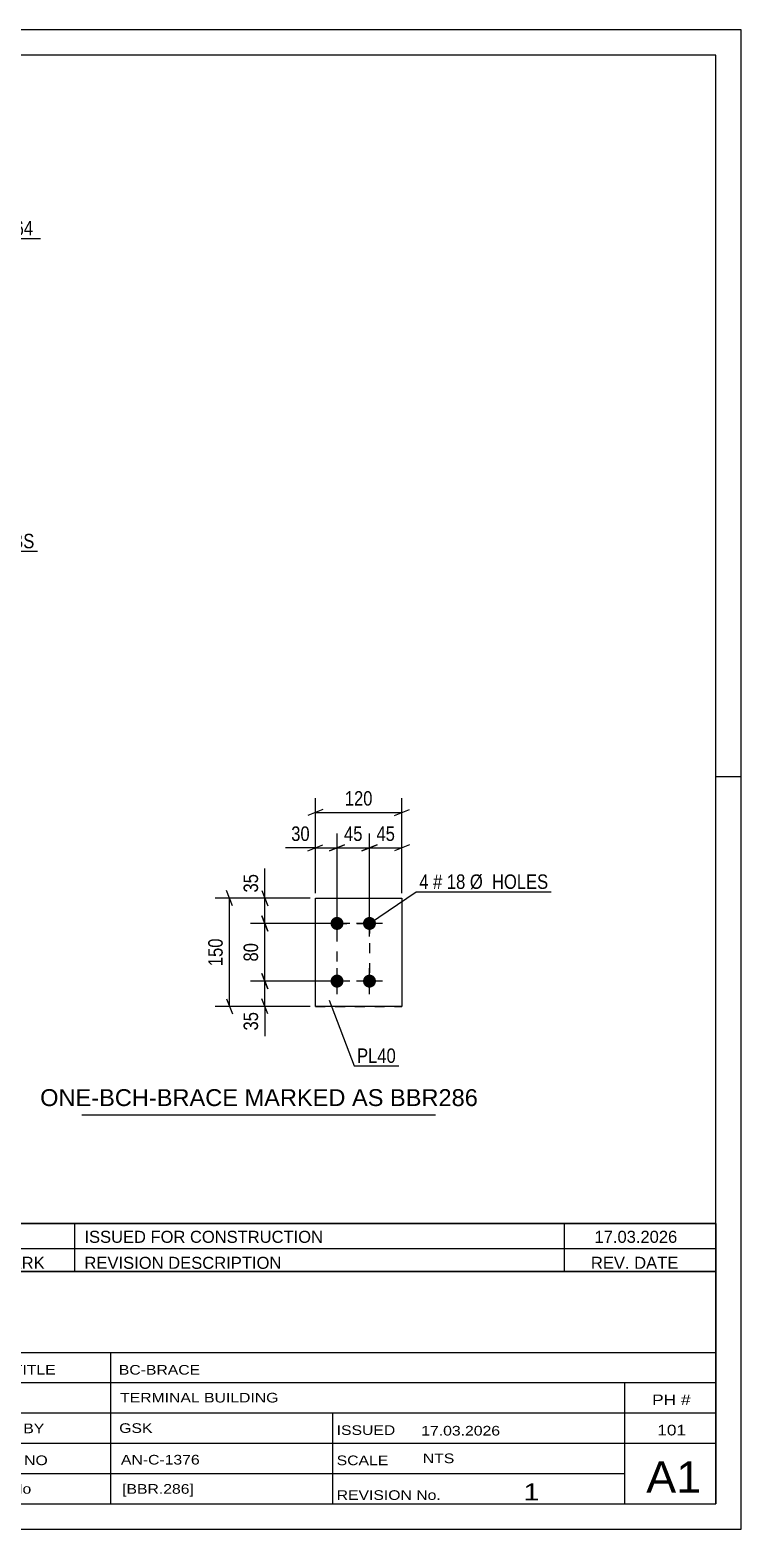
# Model space of a CAD drawing. Header units: millimetres. Extents: x 0 to 420, y 0 to 297.
# Drawn here: x 279.2 to 420, y 0 to 297 of the extents above; entities that cross this region are included whole.
import ezdxf

# ---------------------------------------------------------------- set-up
doc = ezdxf.new("R2010")
doc.units = ezdxf.units.MM
doc.linetypes.add('DXK_LINE_DOT2', pattern=[3.9198, 1.9599, -1.9599])
doc.styles.add('Arial', font='ARIAL.TTF', dxfattribs={"height": 0.2})
doc.styles.add('Arial Narrow', font='ARIALN.TTF', dxfattribs={"height": 0.2})

# ---------------------------------------------------------------- blocks, each defined once
blk = doc.blocks.new('Unknown-585697666-1128')
at = {"color": 5, "linetype": 'Continuous'}
for p, q in [((420, 297), (0, 297)), ((420, 0), (420, 297)), ((415, 292), (5, 292)), ((415, 5), (415, 292)), ((420, 149), (415, 149)), ((5, 5), (415, 5)), ((0, 0), (420, 0))]:
    blk.add_line(p, q, dxfattribs=at)
blk = doc.blocks.new('Part-585697666-1278 - 1262')
at = {"color": 2, "linetype": 'Continuous'}
for p, q in [((335.72, 124.98), (352.87, 124.98)), ((335.72, 103.55), (335.72, 124.98)), ((352.87, 124.98), (352.87, 124.98)), ((352.87, 124.98), (352.87, 103.55)), ((352.87, 103.55), (335.72, 103.55)), ((335.72, 103.55), (335.72, 103.55))]:
    blk.add_line(p, q, dxfattribs=at)
at = {"color": 7, "linetype": 'DXK_LINE_DOT2'}
for p, q in [((335.72, 124.98), (352.87, 124.98)), ((335.72, 103.55), (352.87, 103.55)), ((335.72, 103.55), (335.72, 103.55))]:
    blk.add_line(p, q, dxfattribs=at)
blk = doc.blocks.new('Bolt-585697666-1311 - 1262')
at = {"linetype": 'Continuous'}
for points in [[(340.01, 118.7), (339.74, 118.72), (339.49, 118.81), (339.25, 118.94), (339.05, 119.12), (338.9, 119.34), (338.79, 119.58), (338.73, 119.85), (338.73, 120.12), (338.79, 120.38), (338.9, 120.62), (339.05, 120.84), (339.25, 121.02), (339.49, 121.16), (339.74, 121.24), (340.01, 121.27), (340.28, 121.24), (340.53, 121.16), (340.77, 121.02), (340.97, 120.84), (341.12, 120.62), (341.23, 120.38), (341.29, 120.12), (341.29, 119.85), (341.23, 119.58), (341.12, 119.34), (340.97, 119.12), (340.77, 118.94), (340.53, 118.81), (340.28, 118.72)], [(346.44, 118.7), (346.17, 118.72), (345.92, 118.81), (345.68, 118.94), (345.48, 119.12), (345.32, 119.34), (345.22, 119.58), (345.16, 119.85), (345.16, 120.12), (345.22, 120.38), (345.32, 120.62), (345.48, 120.84), (345.68, 121.02), (345.92, 121.16), (346.17, 121.24), (346.44, 121.27), (346.71, 121.24), (346.96, 121.16), (347.19, 121.02), (347.39, 120.84), (347.55, 120.62), (347.66, 120.38), (347.72, 120.12), (347.72, 119.85), (347.66, 119.58), (347.55, 119.34), (347.39, 119.12), (347.19, 118.94), (346.96, 118.81), (346.71, 118.72)], [(340.01, 107.27), (339.74, 107.29), (339.49, 107.38), (339.25, 107.51), (339.05, 107.69), (338.9, 107.91), (338.79, 108.16), (338.73, 108.42), (338.73, 108.69), (338.79, 108.95), (338.9, 109.2), (339.05, 109.41), (339.25, 109.59), (339.49, 109.73), (339.74, 109.81), (340.01, 109.84), (340.28, 109.81), (340.53, 109.73), (340.77, 109.59), (340.97, 109.41), (341.12, 109.2), (341.23, 108.95), (341.29, 108.69), (341.29, 108.42), (341.23, 108.16), (341.12, 107.91), (340.97, 107.69), (340.77, 107.51), (340.53, 107.38), (340.28, 107.29)], [(346.44, 107.27), (346.17, 107.29), (345.92, 107.38), (345.68, 107.51), (345.48, 107.69), (345.32, 107.91), (345.22, 108.16), (345.16, 108.42), (345.16, 108.69), (345.22, 108.95), (345.32, 109.2), (345.48, 109.41), (345.68, 109.59), (345.92, 109.73), (346.17, 109.81), (346.44, 109.84), (346.71, 109.81), (346.96, 109.73), (347.19, 109.59), (347.39, 109.41), (347.55, 109.2), (347.66, 108.95), (347.72, 108.69), (347.72, 108.42), (347.66, 108.16), (347.55, 107.91), (347.39, 107.69), (347.19, 107.51), (346.96, 107.38), (346.71, 107.29)]]:
    blk.add_hatch(color=1, dxfattribs=at).paths.add_polyline_path(points)
at = {"color": 1, "linetype": 'Continuous'}
for p, q in [((340.01, 117.41), (340.01, 122.55)), ((346.44, 117.41), (346.44, 122.55)), ((342.58, 119.98), (337.44, 119.98)), ((349.01, 119.98), (343.87, 119.98)), ((340.01, 105.98), (340.01, 111.12)), ((346.44, 105.98), (346.44, 111.12)), ((342.58, 108.55), (337.44, 108.55)), ((349.01, 108.55), (343.87, 108.55))]:
    blk.add_line(p, q, dxfattribs=at)
blk = doc.blocks.new('Rectangle-585697666-1398 - 1262')
at = {"color": 1, "linetype": 'DXK_LINE_DOT2'}
blk.add_lwpolyline([(340.01, 119.98), (346.44, 119.98), (346.44, 108.55), (340.01, 108.55), (340.01, 119.98)], close=True, dxfattribs=at)
blk = doc.blocks.new('StraightDimension-585697666-1377 - 1262')
at = {"color": 7, "linetype": 'Continuous'}
for p, q in [((335.72, 125.98), (335.72, 137.83)), ((340.01, 120.98), (340.01, 137.83)), ((334.22, 134.38), (337.22, 135.58)), ((335.72, 134.98), (340.01, 134.98)), ((341.51, 135.58), (338.51, 134.38))]:
    blk.add_line(p, q, dxfattribs=at)
at = {"color": 0}
blk.add_wipeout([(335.2, 135.73), (335.2, 139.93), (330.34, 139.93), (330.34, 135.73)], dxfattribs=at)
at = {"color": 7, "linetype": 'Continuous'}
blk.add_line((335.72, 134.98), (329.82, 134.98), dxfattribs=at)
blk.add_line((335.72, 134.98), (329.82, 134.98), dxfattribs=at)
at = {"color": 3, "style": 'Arial Narrow'}
blk.add_text('30', height=2.863, dxfattribs=at).set_placement((330.94, 136.33))
blk = doc.blocks.new('StraightDimension-585697666-1313 - 1262')
at = {"color": 7, "linetype": 'Continuous'}
for p, q in [((325.12, 110.05), (326.32, 107.05)), ((339.01, 108.55), (322.87, 108.55)), ((325.72, 103.55), (325.72, 108.55)), ((326.32, 102.05), (325.12, 105.05)), ((334.72, 103.55), (322.87, 103.55))]:
    blk.add_line(p, q, dxfattribs=at)
at = {"color": 0}
blk.add_wipeout([(324.97, 103.03), (320.77, 103.03), (320.77, 98.17), (324.97, 98.17)], dxfattribs=at)
at = {"color": 7, "linetype": 'Continuous'}
blk.add_line((325.72, 103.55), (325.72, 97.65), dxfattribs=at)
blk.add_line((325.72, 103.55), (325.72, 97.65), dxfattribs=at)
at = {"color": 3, "style": 'Arial Narrow'}
blk.add_text('35', height=2.863, rotation=90.0002, dxfattribs=at).set_placement((324.37, 98.77))
blk = doc.blocks.new('StraightDimension-585697666-1345 - 1262')
at = {"color": 7, "linetype": 'Continuous'}
for p, q in [((334.72, 124.98), (315.87, 124.98)), ((319.32, 123.48), (318.12, 126.48)), ((318.72, 103.55), (318.72, 124.98)), ((318.12, 105.05), (319.32, 102.05)), ((334.72, 103.55), (315.87, 103.55))]:
    blk.add_line(p, q, dxfattribs=at)
at = {"color": 0}
blk.add_wipeout([(317.97, 117.61), (313.77, 117.61), (313.77, 110.92), (317.97, 110.92)], dxfattribs=at)
at = {"color": 3, "style": 'Arial Narrow'}
blk.add_text('150', height=2.863, rotation=90.0002, dxfattribs=at).set_placement((317.37, 111.52))
blk = doc.blocks.new('StraightDimension-585697666-1334 - 1262')
at = {"color": 7, "linetype": 'Continuous'}
for p, q in [((334.72, 124.98), (322.87, 124.98)), ((325.12, 126.48), (326.32, 123.48)), ((325.72, 119.98), (325.72, 124.98)), ((339.01, 119.98), (322.87, 119.98)), ((326.32, 118.48), (325.12, 121.48))]:
    blk.add_line(p, q, dxfattribs=at)
at = {"color": 0}
blk.add_wipeout([(324.97, 130.36), (320.77, 130.36), (320.77, 125.51), (324.97, 125.51)], dxfattribs=at)
at = {"color": 7, "linetype": 'Continuous'}
blk.add_line((325.72, 124.98), (325.72, 130.89), dxfattribs=at)
blk.add_line((325.72, 124.98), (325.72, 130.89), dxfattribs=at)
at = {"color": 3, "style": 'Arial Narrow'}
blk.add_text('35', height=2.863, rotation=90.0002, dxfattribs=at).set_placement((324.37, 126.11))
blk = doc.blocks.new('StraightDimension-585697666-1388 - 1262')
at = {"color": 7, "linetype": 'Continuous'}
for p, q in [((337.22, 142.58), (334.22, 141.38)), ((335.72, 125.98), (335.72, 144.83)), ((351.37, 141.38), (354.37, 142.58)), ((352.87, 125.98), (352.87, 144.83)), ((335.72, 141.98), (352.87, 141.98))]:
    blk.add_line(p, q, dxfattribs=at)
at = {"color": 0}
blk.add_wipeout([(347.64, 142.73), (347.64, 146.93), (340.95, 146.93), (340.95, 142.73)], dxfattribs=at)
at = {"color": 3, "style": 'Arial Narrow'}
blk.add_text('120', height=2.863, dxfattribs=at).set_placement((341.55, 143.33))
blk = doc.blocks.new('StraightDimension-585697666-1324 - 1262')
at = {"color": 7, "linetype": 'Continuous'}
for p, q in [((339.01, 119.98), (322.87, 119.98)), ((325.12, 121.48), (326.32, 118.48)), ((325.72, 108.55), (325.72, 119.98)), ((326.32, 107.05), (325.12, 110.05)), ((339.01, 108.55), (322.87, 108.55))]:
    blk.add_line(p, q, dxfattribs=at)
at = {"color": 0}
blk.add_wipeout([(324.97, 116.69), (320.77, 116.69), (320.77, 111.84), (324.97, 111.84)], dxfattribs=at)
at = {"color": 3, "style": 'Arial Narrow'}
blk.add_text('80', height=2.863, rotation=90.0002, dxfattribs=at).set_placement((324.37, 112.44))
blk = doc.blocks.new('StraightDimension-585697666-1356 - 1262')
at = {"color": 7, "linetype": 'Continuous'}
for p, q in [((346.44, 120.98), (346.44, 137.83)), ((352.87, 125.98), (352.87, 137.83)), ((344.94, 134.38), (347.94, 135.58)), ((346.44, 134.98), (352.87, 134.98)), ((354.37, 135.58), (351.37, 134.38))]:
    blk.add_line(p, q, dxfattribs=at)
at = {"color": 0}
blk.add_wipeout([(352.08, 135.73), (352.08, 139.93), (347.22, 139.93), (347.22, 135.73)], dxfattribs=at)
at = {"color": 3, "style": 'Arial Narrow'}
blk.add_text('45', height=2.863, dxfattribs=at).set_placement((347.82, 136.33))
blk = doc.blocks.new('StraightDimension-585697666-1367 - 1262')
at = {"color": 7, "linetype": 'Continuous'}
for p, q in [((340.01, 120.98), (340.01, 137.83)), ((346.44, 120.98), (346.44, 137.83)), ((338.51, 134.38), (341.51, 135.58)), ((340.01, 134.98), (346.44, 134.98)), ((347.94, 135.58), (344.94, 134.38))]:
    blk.add_line(p, q, dxfattribs=at)
at = {"color": 0}
blk.add_wipeout([(345.65, 135.73), (345.65, 139.93), (340.8, 139.93), (340.8, 135.73)], dxfattribs=at)
at = {"color": 3, "style": 'Arial Narrow'}
blk.add_text('45', height=2.863, dxfattribs=at).set_placement((341.4, 136.33))
blk = doc.blocks.new('Unknown-585697666-3587')
at = {"color": 7, "linetype": 'Continuous'}
for p, q in [((255, 51.05), (255, 5)), ((255, 51.05), (415, 51.05)), ((415, 51), (415, 5)), ((255, 35), (415, 35)), ((295.14, 35), (295.14, 5)), ((255, 29), (415, 29)), ((397, 5.05), (397, 29.05)), ((255, 23), (415, 23)), ((339.14, 23), (339.14, 5)), ((255, 17), (415, 17)), ((255, 11), (397, 11)), ((255, 5), (415, 5))]:
    blk.add_line(p, q, dxfattribs=at)
at = {"color": 7, "style": 'Arial Narrow'}
for s, height, width, p in [('DRAWING TITLE', 1.9089, 1.425378, (259.88, 30.61)), ('BC-BRACE', 1.909, 1.425378, (296.81, 30.59)), ('TERMINAL BUILDING', 1.9089, 1.425378, (297.06, 25.07)), ('CONTRACT', 1.909, 1.425378, (259.88, 24.71)), ('MODELLED BY', 1.9089, 1.425378, (259.88, 18.98)), ('GSK', 1.909, 1.425378, (296.88, 19.04)), ('ISSUED', 1.909, 1.425378, (339.94, 18.64)), ('17.03.2026', 1.909, 1.425378, (356.69, 18.52)), ('CONTRACT NO', 1.9089, 1.425378, (259.88, 12.66)), ('AN-C-1376', 1.909, 1.425378, (297.23, 12.78)), ('SCALE', 1.909, 1.425378, (339.94, 12.65)), ('A1', 6.204, 1.25, (401.24, 7.2)), ('DRAWING No', 1.909, 1.425378, (259.56, 7)), ('[BBR.286]', 1.909, 1.425378, (297.46, 6.99)), ('1', 3.34, 1.5, (376.91, 5.68)), ('REVISION No.', 1.9089, 1.425378, (339.94, 5.77))]:
    blk.add_text(s, height=height, dxfattribs=dict(at, width=width)).set_placement(p)
at = {"color": 7, "linetype": 'Continuous', "style": 'Arial Narrow'}
for s, height, width, p in [('PH #', 2.1, 1.42538, (402.4, 24.55)), ('101', 2.1, 1.42538, (403.41, 18.55)), ('NTS', 1.909, 1.425378, (357, 13.05))]:
    blk.add_text(s, height=height, dxfattribs=dict(at, width=width)).set_placement(p)
blk = doc.blocks.new('Unknown-585697666-3588')
at = {"color": 7, "linetype": 'Continuous'}
for p, q in [((255, 60.55), (415, 60.55)), ((415, 60.55), (255, 60.55)), ((255, 60.55), (255, 55.55)), ((264, 60.55), (264, 55.55)), ((288, 60.55), (288, 55.55)), ((385, 60.55), (385, 55.55)), ((415, 60.55), (415, 55.55)), ((255, 55.55), (415, 55.55)), ((255, 55.55), (255, 51.05)), ((255, 55.55), (415, 55.55)), ((264, 55.55), (264, 51.05)), ((288, 55.55), (288, 51.05)), ((385, 55.55), (385, 51.05)), ((415, 55.55), (415, 51.05)), ((415, 51.05), (255, 51.05))]:
    blk.add_line(p, q, dxfattribs=at)
at = {"color": 7, "linetype": 'Continuous', "style": 'Arial Narrow'}
for s, height, width, p in [('1', 2.39, 1.196471, (258.16, 56.7)), ('0', 2.39, 1.196471, (273, 56.7)), ('ISSUED FOR CONSTRUCTION', 2.3861, 1.196471, (290, 56.7)), ('17.03.2026', 2.386, 1.196471, (391, 56.7)), ('No', 2.386, 1.2, (256.54, 51.55)), ('REV MARK', 2.386, 1.2, (265, 51.55)), ('REVISION DESCRIPTION', 2.3861, 1.2, (290, 51.55)), ('REV. DATE', 2.386, 1.2, (390.28, 51.55))]:
    blk.add_text(s, height=height, dxfattribs=dict(at, width=width)).set_placement(p)
blk = doc.blocks.new('Unknown-585697666-3590')
at = {"color": 7, "linetype": 'Continuous'}
blk.add_line((289.5, 82.05), (359.5, 82.05), dxfattribs=at)
at = {"color": 7, "style": 'Arial'}
blk.add_text('ONE-BCH-BRACE MARKED AS BBR286', height=3.3428, dxfattribs=at).set_placement((281.23, 83.8))
blk = doc.blocks.new('Mark-585697666-1274 - 1262')
at = {"color": 0}
blk.add_wipeout([(351.65, 92.35), (351.65, 95.35), (343.98, 95.35), (343.98, 92.35)], dxfattribs=at)
blk.add_wipeout([(351.65, 92.35), (351.65, 95.35), (343.98, 95.35), (343.98, 92.35)], dxfattribs=at)
at = {"color": 30, "linetype": 'Continuous'}
for p, q in [((338.46, 104.8), (343.38, 91.75)), ((343.38, 91.75), (352.25, 91.75))]:
    blk.add_line(p, q, dxfattribs=at)
at = {"color": 3, "style": 'Arial Narrow'}
blk.add_text('PL40', height=2.863, dxfattribs=at).set_placement((343.98, 92.35))
blk = doc.blocks.new('Mark-585697666-1307 - 1262')
at = {"color": 0}
blk.add_wipeout([(358.13, 126.83), (358.13, 129.83), (356.3, 129.83), (356.3, 126.83)], dxfattribs=at)
blk.add_wipeout([(358.13, 126.83), (358.13, 129.83), (356.3, 129.83), (356.3, 126.83)], dxfattribs=at)
at = {"color": 7, "linetype": 'Continuous'}
blk.add_line((346.44, 119.98), (355.7, 126.23), dxfattribs=at)
at = {"color": 0}
blk.add_wipeout([(360.86, 126.83), (360.86, 129.83), (359.03, 129.83), (359.03, 126.83)], dxfattribs=at)
blk.add_wipeout([(360.86, 126.83), (360.86, 129.83), (359.03, 129.83), (359.03, 126.83)], dxfattribs=at)
at = {"color": 3, "style": 'Arial Narrow'}
blk.add_text('4', height=2.86, dxfattribs=at).set_placement((356.3, 126.83))
at = {"color": 0}
blk.add_wipeout([(365.42, 126.83), (365.42, 129.83), (361.76, 129.83), (361.76, 126.83)], dxfattribs=at)
blk.add_wipeout([(365.42, 126.83), (365.42, 129.83), (361.76, 129.83), (361.76, 126.83)], dxfattribs=at)
at = {"color": 3, "style": 'Arial Narrow'}
blk.add_text('#', height=2.86, dxfattribs=at).set_placement((359.03, 126.83))
at = {"color": 0}
blk.add_wipeout([(381.84, 126.83), (381.84, 129.83), (366.32, 129.83), (366.32, 126.83)], dxfattribs=at)
blk.add_wipeout([(381.84, 126.83), (381.84, 129.83), (366.32, 129.83), (366.32, 126.83)], dxfattribs=at)
at = {"color": 7, "linetype": 'Continuous'}
blk.add_line((355.7, 126.23), (382.44, 126.23), dxfattribs=at)
at = {"color": 3, "style": 'Arial Narrow'}
for s, p in [('18', (361.76, 126.83)), ('Ø  HOLES', (366.32, 126.83))]:
    blk.add_text(s, height=2.863, dxfattribs=at).set_placement(p)
blk = doc.blocks.new('MarkSet-585697666-2267 - 1926')
at = {"color": 0}
blk.add_wipeout([(274.8, 194.31), (274.8, 197.31), (265.3, 197.31), (265.3, 194.31)], dxfattribs=at)
blk.add_wipeout([(274.8, 194.31), (274.8, 197.31), (265.3, 197.31), (265.3, 194.31)], dxfattribs=at)
at = {"color": 30, "linetype": 'Continuous'}
blk.add_line((262.2, 186.47), (264.7, 193.71), dxfattribs=at)
at = {"color": 0}
blk.add_wipeout([(280.08, 194.31), (280.08, 197.31), (275.7, 197.31), (275.7, 194.31)], dxfattribs=at)
blk.add_wipeout([(280.08, 194.31), (280.08, 197.31), (275.7, 197.31), (275.7, 194.31)], dxfattribs=at)
at = {"color": 30, "linetype": 'Continuous'}
blk.add_line((264.7, 193.71), (280.68, 193.71), dxfattribs=at)
at = {"color": 3, "style": 'Arial Narrow'}
for s, p in [('PL564', (265.3, 194.31)), ('BS', (275.7, 194.31))]:
    blk.add_text(s, height=2.863, dxfattribs=at).set_placement(p)
blk = doc.blocks.new('MarkSet-585697666-2517 - 2276')
at = {"color": 0}
blk.add_wipeout([(269.43, 256.3), (269.43, 259.3), (265.96, 259.3), (265.96, 256.3)], dxfattribs=at)
blk.add_wipeout([(269.43, 256.3), (269.43, 259.3), (265.96, 259.3), (265.96, 256.3)], dxfattribs=at)
at = {"color": 30, "linetype": 'Continuous'}
blk.add_line((263.14, 246.28), (265.36, 255.7), dxfattribs=at)
at = {"color": 0}
blk.add_wipeout([(279.83, 256.3), (279.83, 259.3), (270.33, 259.3), (270.33, 256.3)], dxfattribs=at)
blk.add_wipeout([(279.83, 256.3), (279.83, 259.3), (270.33, 259.3), (270.33, 256.3)], dxfattribs=at)
at = {"color": 30, "linetype": 'Continuous'}
blk.add_line((265.36, 255.7), (281.33, 255.7), dxfattribs=at)
at = {"color": 3, "style": 'Arial Narrow'}
for s, p in [('2x', (265.96, 256.3)), ('PL564', (270.33, 256.3))]:
    blk.add_text(s, height=2.863, dxfattribs=at).set_placement(p)

msp = doc.modelspace()

# ---------------------------------------------------------------- block references
for name in ['Unknown-585697666-1128', 'Part-585697666-1278 - 1262', 'Bolt-585697666-1311 - 1262', 'Rectangle-585697666-1398 - 1262', 'Unknown-585697666-3590', 'Unknown-585697666-3588', 'Unknown-585697666-3587']:
    msp.add_blockref(name, (0, 0))

# ---------------------------------------------------------------- next in the draw order: block references
for name in ['MarkSet-585697666-2517 - 2276', 'MarkSet-585697666-2267 - 1926', 'StraightDimension-585697666-1377 - 1262', 'StraightDimension-585697666-1313 - 1262']:
    msp.add_blockref(name, (0, 0))

# ---------------------------------------------------------------- next in the draw order: block references
for name in ['StraightDimension-585697666-1345 - 1262', 'Mark-585697666-1274 - 1262']:
    msp.add_blockref(name, (0, 0))

# ---------------------------------------------------------------- next in the draw order: block references
msp.add_blockref('StraightDimension-585697666-1334 - 1262', (0, 0))

# ---------------------------------------------------------------- next in the draw order: block references
for name in ['StraightDimension-585697666-1388 - 1262', 'StraightDimension-585697666-1324 - 1262']:
    msp.add_blockref(name, (0, 0))

# ---------------------------------------------------------------- next in the draw order: block references
msp.add_blockref('StraightDimension-585697666-1356 - 1262', (0, 0))

# ---------------------------------------------------------------- next in the draw order: block references
msp.add_blockref('StraightDimension-585697666-1367 - 1262', (0, 0))

# ---------------------------------------------------------------- next in the draw order: block references
msp.add_blockref('Mark-585697666-1307 - 1262', (0, 0))

doc.saveas('drawing.dxf')
